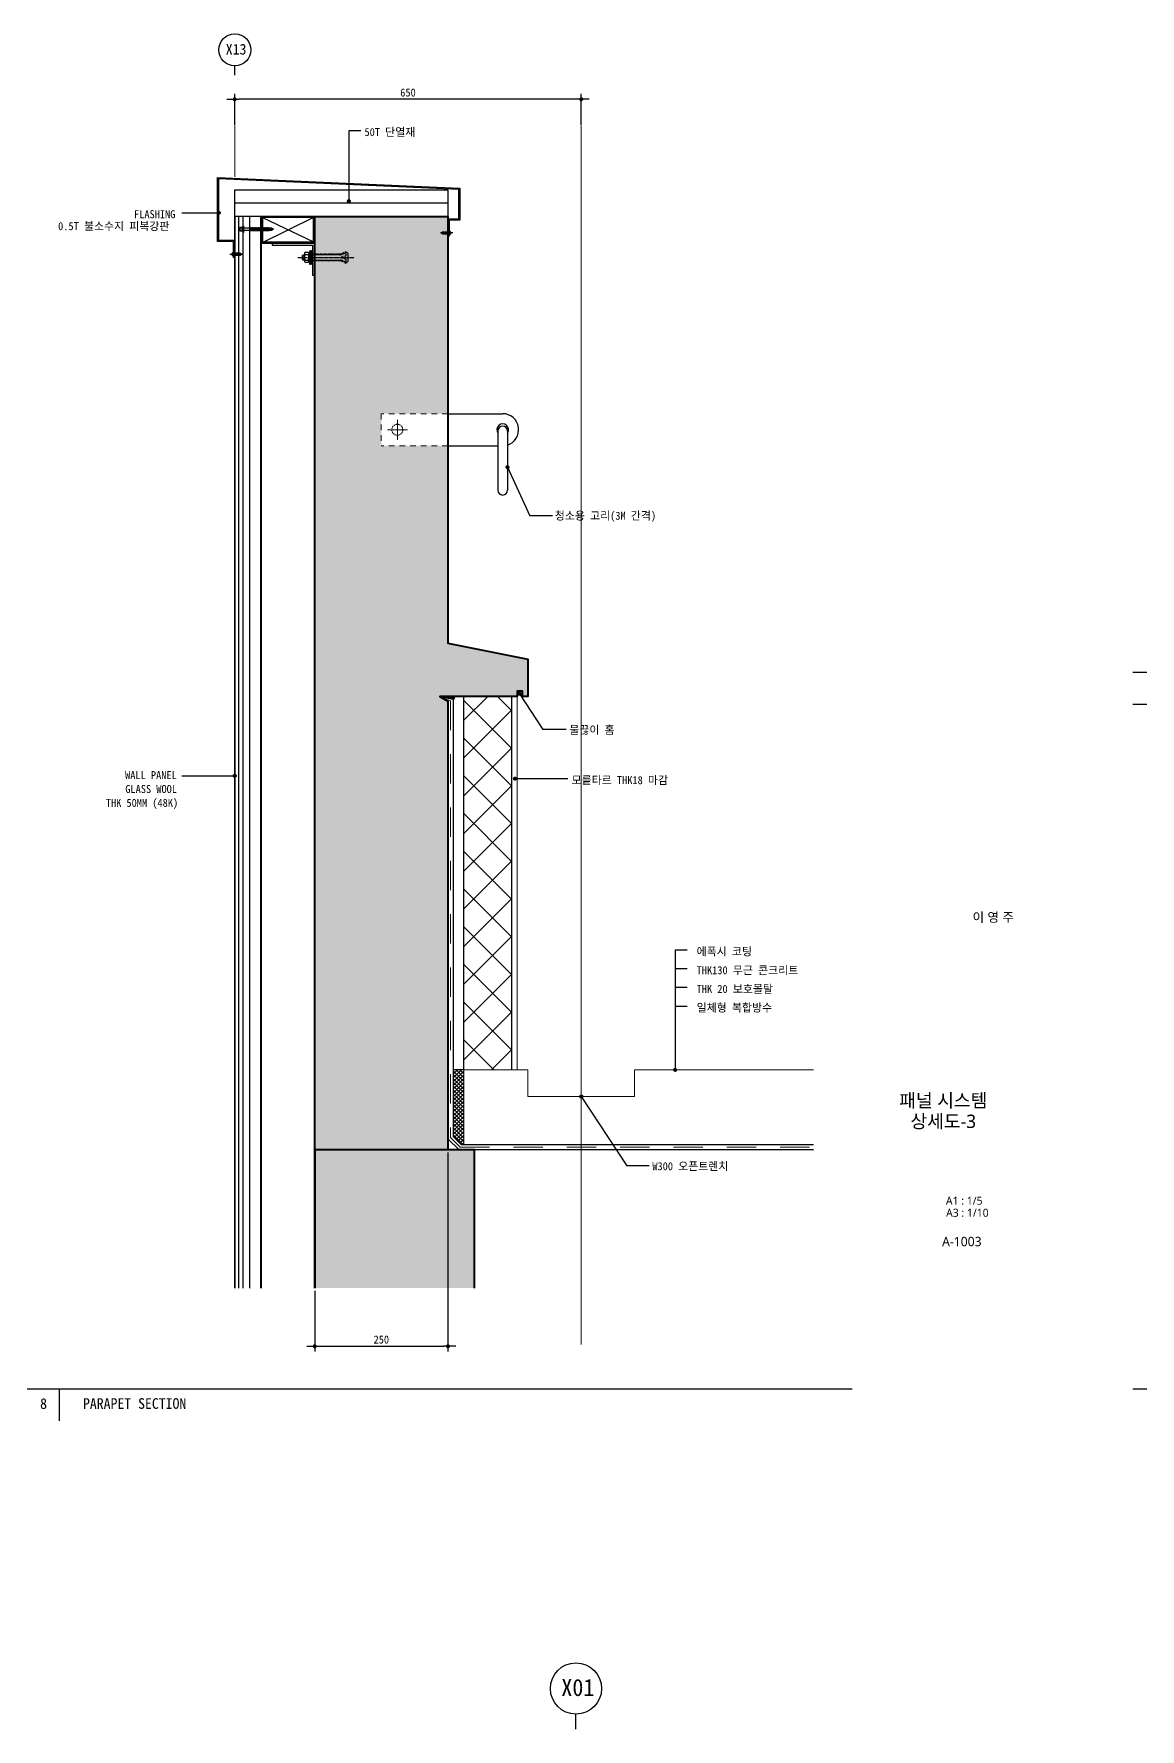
# Model space of a CAD drawing. Header units: millimetres. Extents: x 37538 to 66474, y -29175 to -20683.
# Drawn here: x 48076 to 50151, y -24022 to -20844 of the extents above; entities that cross this region are included whole.
import ezdxf
from ezdxf.enums import TextEntityAlignment as Align

# ---------------------------------------------------------------- set-up
doc = ezdxf.new("R2010")
doc.units = ezdxf.units.MM
doc.header["$MEASUREMENT"] = 0
for name, pattern in [('CEN', [62, 60, -1, 0, -1]), ('CENTER', [2, 1.25, -0.25, 0.25, -0.25]), ('HID', [2, 1.1, -0.9]), ('HIDDEN', [0.375, 0.25, -0.125]), ('HIDDEN2', [4.7625, 3.175, -1.5875])]:
    doc.linetypes.add(name, pattern=pattern)
doc.layers.get('0').update_dxf_attribs({"linetype": 'CONTINUOUS'})
for name, color, linetype, lineweight in [('A-AXIS-BUBL', 7, 'CONTINUOUS', 25), ('A-BORD-TEXT', 3, 'CONTINUOUS', 25), ('A-CNTL', 1, 'CEN', 15), ('A-CONC-LIN1', 2, 'CONTINUOUS', 40), ('A-DIMS', 7, 'CONTINUOUS', 25), ('A-ELEV-LIN2', 7, 'CONTINUOUS', 25), ('A-MKXS-LEAD', 7, 'CONTINUOUS', 25), ('A-MKXS-TEXT1', 3, 'CONTINUOUS', 25), ('A-WAXM-BLIC', 3, 'CONTINUOUS', 25), ('A-XXXX-FIN2', 6, 'CONTINUOUS', 20), ('A-XXXX-HID', 8, 'HIDDEN', 18), ('A-XXXX-TXT2', 3, 'CONTINUOUS', 25), ('A-XXXX-WAT1', 9, 'HID', 20)]:
    doc.layers.add(name, color=color, linetype=linetype, lineweight=lineweight)
for name, color, linetype in [('A-CONC-LIN2', 7, 'CONTINUOUS'), ('A-CONC-SOLD', 253, 'CEN'), ('A-DIM', 7, 'CONTINUOUS'), ('A-SYM1', 7, 'CONTINUOUS'), ('AA-부자재', 11, 'CONTINUOUS'), ('BOLT', 8, 'CONTINUOUS'), ('SCREW', 6, 'CONTINUOUS'), ('TEXT', 2, 'CONTINUOUS'), ('~부자재', 11, 'CONTINUOUS'), ('일람표BOX', 7, 'CONTINUOUS')]:
    doc.layers.add(name, color=color, linetype=linetype)
doc.layers.add('A-XXXX-NPLT', color=144, linetype='CONTINUOUS', lineweight=0, plot=False)
doc.styles.add('HY울릉도L', font='H2GTRE.TTF')
doc.styles.add('돋움', font='')
doc.styles.add('돋움체', font='')
doc.styles.add('맑은고딕', font='malgun.ttf')
doc.styles.get('돋움').set_extended_font_data('DotumChe')
doc.styles.get('돋움체').set_extended_font_data('DotumChe')
doc.linetypes.add('BATTING', pattern='A,0.00254,-2.54,[134,ltypeshp.shx,S=2.54,R=0,X=-2.54,Y=0],-5.08,[134,ltypeshp.shx,S=2.54,R=180,X=2.54,Y=0],-2.54', length=10.16254)
doc.dimstyles.new('CDIM', dxfattribs={"dimtxt": 3, "dimasz": 1.5, "dimexe": 2, "dimexo": 1, "dimgap": 1, "dimtad": 1, "dimdec": 0, "dimrnd": 0.5, "dimzin": 0, "dimdsep": 32, "dimlunit": 6, "dimtxsty": 'HY울릉도L', "dimblk1": '_CIDOT', "dimblk2": '_CIDOT', "dimsah": 1, "dimcen": 5.5, "dimclrd": 2, "dimclre": 2, "dimclrt": 7, "dimadec": 0, "dimazin": 0, "dimtfac": 1, "dimtdec": 0, "dimtix": 1, "dimtmove": 2, "dimatfit": 1, "dimldrblk": '_CIDOT', "dimfxl": 1, "dimtolj": 1, "dimtzin": 0, "dimlwd": -1, "dimarcsym": 0})

# ---------------------------------------------------------------- blocks, each defined once
blk = doc.blocks.new('An')
at = {"layer": 'BOLT'}
for p, q in [((7.1, 15.1), (-7.1, 15.1)), ((7.1, 6.8), (-7.1, 6.8)), ((-5, 17.4), (5, 17.4)), ((-3.3, 19.1), (-3.3, 15.1)), ((3.3, 19.1), (3.3, 15.1)), ((6.7, 15.1), (6.7, 15.1))]:
    blk.add_line(p, q, dxfattribs=at)
at = {"layer": 'BOLT', "linetype": 'CENTER'}
blk.add_line((0, 27.7), (0, -78.2), dxfattribs=at)
at = {"layer": 'BOLT'}
for points in [[(-12.7, 3.8), (-0.2, 2.2), (0, 3.8), (-12.5, 5.5)], [(12.5, 0), (12.5, 1.7), (-12.5, 1.7), (-12.5, 0)], [(12.5, 3.1), (0, 4.7), (0.2, 6.4), (12.7, 4.7)]]:
    blk.add_lwpolyline(points, close=True, dxfattribs=at)
at = {"layer": 'BOLT', "linetype": 'HIDDEN'}
blk.add_lwpolyline([(12.7, 4.7), (-12.5, 5.5), (-12.7, 3.8), (12.5, 3.1)], close=True, dxfattribs=at)
at = {"layer": 'BOLT', "linetype": 'HIDDEN2'}
blk.add_lwpolyline([(6.7, 0), (6.7, -51.2, 0.126377), (8.1, -56.8), (11.3, -62.5), (3.8, -62.5, -0.360473), (2.2, -61.1), (1, -54.8, 0.412222), (0, -54.2), (-0.2, -54.2, 0.360473), (-1, -54.8), (-2.2, -61.1, -0.360473), (-3.8, -62.5), (-11.3, -62.5), (-8.1, -56.8, 0.126377), (-6.7, -51.2), (-6.7, 0)], format="xyb", dxfattribs=at)
at = {"layer": 'BOLT', "linetype": 'CENTER'}
blk.add_lwpolyline([(-9.1, 14), (-9.1, 8, 0.57735), (-5, 8, 0.238157), (5, 8, 0.57735), (9.1, 8), (9.1, 14, 0.57735), (5, 14, 0.238157), (-5, 14, 0.57735)], format="xyb", close=True, dxfattribs=at)
at = {"layer": 'BOLT', "linetype": 'HIDDEN'}
blk.add_lwpolyline([(-5, 14), (-5, 0), (-5, -51.9, -0.095415), (-5.8, -56.3), (-8.6, -63.2, 0.530598), (-6.3, -66.7), (0, -66.7), (6.3, -66.7, 0.530598), (8.6, -63.2), (5.8, -56.3, -0.095415), (5, -51.9), (5, 0), (5, 14)], format="xyb", dxfattribs=at)
at = {"layer": 'BOLT'}
blk.add_lwpolyline([(-5, 14), (-5, 17.4), (-3.3, 19.1), (3.3, 19.1), (5, 17.4), (5, 14)], dxfattribs=at)
blk = doc.blocks.new('_CIDOT')
at = {"color": 0, "linetype": 'ByBlock'}
blk.add_line((2, 0), (-1, 0), dxfattribs=at)
at = {"color": 0, "linetype": 'ByBlock', "const_width": 0.5}
blk.add_lwpolyline([(-0.25, 0, 1), (0.25, 0, 1)], format="xyb", close=True, dxfattribs=at)
blk = doc.blocks.new('*D129')
at = {"layer": 'A-DIMS', "lineweight": -2, "transparency": 16777216}
for p, q in [((48453, -21014.4), (48453, -20956.5)), ((49103, -21014.4), (49103, -20956.5))]:
    blk.add_line(p, q, dxfattribs=at)
at = {"layer": 'A-DIMS', "transparency": 16777216}
blk.add_line((49095.5, -20966.5), (48460.5, -20966.5), dxfattribs=at)
at = {"layer": 'A-DIMS', "transparency": 16777216, "xscale": 7.5, "yscale": 7.5, "zscale": 7.5}
for p, rotation in [((48453, -20966.5), 179.9999999999417), ((49103, -20966.5), 359.9999999999417)]:
    blk.add_blockref('_CIDOT', p, dxfattribs=dict(at, rotation=rotation))
at = {"layer": 'A-DIMS', "color": 3, "transparency": 16777216, "insert": (48778, -20954), "char_height": 15, "attachment_point": 5, "style": '돋움체'}
blk.add_mtext('\\A1;650', dxfattribs=at)
blk = doc.blocks.new('ASDFADADS')
at = {"layer": 'A-SYM1', "color": 4}
for p, q in [((1706808.5, 469256.8), (1706800.5, 469256.8)), ((1706800.5, 469256.8), (1706800.5, 469255.8)), ((1706800.5, 469255.8), (1706808.5, 469255.8)), ((1706806.5, 469268.8), (1706802.5, 469268.8)), ((1706802.5, 469268.8), (1706802.5, 469256.8)), ((1706802.5, 469256.8), (1706806.5, 469256.8)), ((1706804.5, 469271.6), (1706803, 469269.8)), ((1706803, 469268.8), (1706803, 469269.8)), ((1706804.5, 469249.9), (1706804.5, 469273)), ((1706804.5, 469271.6), (1706806, 469269.8)), ((1706806, 469268.8), (1706806, 469269.8)), ((1706806.5, 469256.8), (1706806.5, 469268.8)), ((1706808.5, 469255.8), (1706808.5, 469256.8))]:
    blk.add_line(p, q, dxfattribs=at)
for centre, start, end in [((1706804.4, 469256), 184.1728, 273.6201), ((1706804.7, 469256), 266.3799, 355.8272)]:
    blk.add_arc(centre, 2.75, start, end, dxfattribs=at)
blk = doc.blocks.new('볼트75-1')
at = {"layer": 'AA-부자재'}
for p, q in [((186.7, 1544.6), (183.7, 1543.5)), ((183.7, 1543.5), (183.7, 1542.5)), ((199.7, 1543.5), (183.7, 1543.5)), ((199.7, 1542.5), (183.7, 1542.5)), ((195.5, 1525), (188.2, 1527.5)), ((188.7, 1525.8), (188.2, 1525.5)), ((188.2, 1525.5), (188.7, 1524.8)), ((195.5, 1523), (188.2, 1525.5)), ((194.7, 1525.8), (188.7, 1527.8)), ((188.7, 1526.8), (188.7, 1525.8)), ((194.7, 1523.8), (188.7, 1525.8)), ((189.2, 1551.6), (189.2, 1545.6)), ((194.2, 1545.6), (194.2, 1551.6)), ((196.7, 1544.6), (199.7, 1543.5)), ((199.7, 1543.5), (199.7, 1542.5)), ((188.7, 1523.8), (188.2, 1523.5)), ((188.2, 1523.5), (188.7, 1522.8)), ((195.5, 1521), (188.2, 1523.5)), ((188.7, 1521.8), (188.2, 1521.5)), ((188.2, 1521.5), (188.7, 1520.8)), ((195.5, 1519), (188.2, 1521.5)), ((188.7, 1519.8), (188.2, 1519.5)), ((188.2, 1519.5), (188.7, 1518.8)), ((195.5, 1517), (188.2, 1519.5)), ((188.7, 1517.8), (188.2, 1517.5)), ((188.2, 1517.5), (188.7, 1516.8)), ((195.5, 1515), (188.2, 1517.5)), ((188.7, 1515.8), (188.2, 1515.5)), ((188.2, 1515.5), (188.7, 1514.8)), ((195.5, 1513), (188.2, 1515.5)), ((188.7, 1513.8), (188.2, 1513.5)), ((188.2, 1513.5), (188.7, 1512.8)), ((195.5, 1511), (188.2, 1513.5)), ((188.7, 1511.8), (188.2, 1511.5)), ((188.2, 1511.5), (188.7, 1510.8)), ((195.5, 1509), (188.2, 1511.5)), ((188.7, 1509.8), (188.2, 1509.5)), ((188.2, 1509.5), (188.7, 1508.8)), ((195.5, 1507), (188.2, 1509.5)), ((188.7, 1507.8), (188.2, 1507.5)), ((188.2, 1507.5), (188.7, 1506.8)), ((195.5, 1505), (188.2, 1507.5)), ((188.7, 1505.8), (188.2, 1505.5)), ((188.2, 1505.5), (188.7, 1504.8)), ((195.5, 1503), (188.2, 1505.5)), ((188.7, 1503.8), (188.2, 1503.5)), ((195.5, 1501), (188.2, 1503.5)), ((188.2, 1503.5), (188.7, 1502.8)), ((188.7, 1501.8), (188.2, 1501.5)), ((195.5, 1499), (188.2, 1501.5)), ((188.2, 1501.5), (188.7, 1500.8)), ((188.7, 1499.8), (188.2, 1499.5)), ((195.5, 1497), (188.2, 1499.5)), ((188.2, 1499.5), (188.7, 1498.8)), ((188.7, 1497.8), (188.2, 1497.5)), ((188.2, 1497.5), (188.7, 1496.8)), ((195.5, 1495), (188.2, 1497.5)), ((188.7, 1495.8), (188.2, 1495.5)), ((188.2, 1495.5), (188.7, 1494.8)), ((195.5, 1493), (188.2, 1495.5)), ((188.7, 1493.8), (188.2, 1493.5)), ((188.2, 1493.5), (188.7, 1492.8)), ((195.5, 1491), (188.2, 1493.5)), ((188.7, 1491.8), (188.2, 1491.5)), ((188.2, 1491.5), (188.7, 1490.8)), ((195.5, 1489), (188.2, 1491.5)), ((188.7, 1489.8), (188.2, 1489.5)), ((195.5, 1487), (188.2, 1489.5)), ((188.2, 1489.5), (188.7, 1488.8)), ((188.7, 1487.8), (188.2, 1487.5)), ((188.2, 1487.5), (188.7, 1486.8)), ((195.5, 1485), (188.2, 1487.5)), ((188.7, 1485.8), (188.2, 1485.5)), ((188.2, 1485.5), (188.7, 1484.8)), ((195.5, 1483), (188.2, 1485.5)), ((188.7, 1483.8), (188.2, 1483.5)), ((188.2, 1483.5), (188.7, 1482.8)), ((195.5, 1481), (188.2, 1483.5)), ((188.7, 1524.8), (188.7, 1523.8)), ((194.7, 1522.7), (188.7, 1524.8)), ((194.7, 1521.8), (188.7, 1523.8)), ((188.7, 1522.8), (188.7, 1521.8)), ((194.7, 1520.7), (188.7, 1522.8)), ((194.7, 1519.8), (188.7, 1521.8)), ((188.7, 1520.8), (188.7, 1519.8)), ((194.7, 1518.7), (188.7, 1520.8)), ((194.7, 1517.8), (188.7, 1519.8)), ((188.7, 1518.8), (188.7, 1517.8)), ((194.7, 1516.7), (188.7, 1518.8)), ((194.7, 1515.8), (188.7, 1517.8)), ((188.7, 1516.8), (188.7, 1515.8)), ((194.7, 1514.7), (188.7, 1516.8)), ((194.7, 1513.8), (188.7, 1515.8)), ((194.7, 1512.7), (188.7, 1514.8)), ((188.7, 1514.8), (188.7, 1513.8)), ((194.7, 1511.8), (188.7, 1513.8)), ((188.7, 1512.8), (188.7, 1511.8)), ((194.7, 1510.7), (188.7, 1512.8)), ((194.7, 1509.8), (188.7, 1511.8)), ((188.7, 1510.8), (188.7, 1509.8)), ((194.7, 1508.7), (188.7, 1510.8)), ((194.7, 1507.8), (188.7, 1509.8)), ((188.7, 1508.8), (188.7, 1507.8)), ((194.7, 1506.7), (188.7, 1508.8)), ((194.7, 1505.8), (188.7, 1507.8)), ((188.7, 1506.8), (188.7, 1505.8)), ((194.7, 1504.7), (188.7, 1506.8)), ((194.7, 1503.8), (188.7, 1505.8)), ((194.7, 1502.7), (188.7, 1504.8)), ((188.7, 1504.8), (188.7, 1503.8)), ((194.7, 1501.8), (188.7, 1503.8)), ((194.7, 1500.7), (188.7, 1502.8)), ((188.7, 1502.8), (188.7, 1501.8)), ((194.7, 1499.8), (188.7, 1501.8)), ((194.7, 1498.7), (188.7, 1500.8)), ((188.7, 1500.8), (188.7, 1499.8)), ((194.7, 1497.8), (188.7, 1499.8)), ((194.7, 1496.7), (188.7, 1498.8)), ((188.7, 1498.8), (188.7, 1497.8)), ((194.7, 1495.8), (188.7, 1497.8)), ((188.7, 1496.8), (188.7, 1495.8)), ((194.7, 1494.7), (188.7, 1496.8)), ((194.7, 1493.8), (188.7, 1495.8)), ((188.7, 1494.8), (188.7, 1493.8)), ((194.7, 1492.7), (188.7, 1494.8)), ((194.7, 1491.8), (188.7, 1493.8)), ((188.7, 1492.8), (188.7, 1491.8)), ((194.7, 1490.7), (188.7, 1492.8)), ((194.7, 1489.8), (188.7, 1491.8)), ((194.7, 1488.7), (188.7, 1490.8)), ((188.7, 1490.8), (188.7, 1489.8)), ((194.7, 1487.8), (188.7, 1489.8)), ((188.7, 1488.8), (188.7, 1487.8)), ((194.7, 1486.7), (188.7, 1488.8)), ((194.7, 1485.8), (188.7, 1487.8)), ((188.7, 1486.8), (188.7, 1485.8)), ((194.7, 1484.7), (188.7, 1486.8)), ((194.7, 1483.8), (188.7, 1485.8)), ((188.7, 1484.8), (188.7, 1483.8)), ((194.7, 1482.7), (188.7, 1484.8)), ((194.7, 1481.8), (188.7, 1483.8)), ((194.7, 1524.7), (194.7, 1523.8)), ((194.7, 1523.8), (195.5, 1523)), ((195.5, 1523), (194.7, 1522.7)), ((194.7, 1522.7), (194.7, 1521.8)), ((194.7, 1521.8), (195.5, 1521)), ((195.5, 1521), (194.7, 1520.7)), ((194.7, 1520.7), (194.7, 1519.8)), ((194.7, 1519.8), (195.5, 1519)), ((195.5, 1519), (194.7, 1518.7)), ((194.7, 1518.7), (194.7, 1517.8)), ((194.7, 1517.8), (195.5, 1517)), ((195.5, 1517), (194.7, 1516.7)), ((194.7, 1516.7), (194.7, 1515.8)), ((194.7, 1515.8), (195.5, 1515)), ((195.5, 1515), (194.7, 1514.7)), ((194.7, 1514.7), (194.7, 1513.8)), ((194.7, 1513.8), (195.5, 1513)), ((195.5, 1513), (194.7, 1512.7)), ((194.7, 1512.7), (194.7, 1511.8)), ((194.7, 1511.8), (195.5, 1511)), ((195.5, 1511), (194.7, 1510.7)), ((194.7, 1510.7), (194.7, 1509.8)), ((194.7, 1509.8), (195.5, 1509)), ((195.5, 1509), (194.7, 1508.7)), ((194.7, 1508.7), (194.7, 1507.8)), ((194.7, 1507.8), (195.5, 1507)), ((195.5, 1507), (194.7, 1506.7)), ((194.7, 1506.7), (194.7, 1505.8)), ((194.7, 1505.8), (195.5, 1505)), ((195.5, 1505), (194.7, 1504.7)), ((194.7, 1504.7), (194.7, 1503.8)), ((194.7, 1503.8), (195.5, 1503)), ((195.5, 1503), (194.7, 1502.7)), ((194.7, 1502.7), (194.7, 1501.8)), ((194.7, 1501.8), (195.5, 1501)), ((195.5, 1501), (194.7, 1500.7)), ((194.7, 1500.7), (194.7, 1499.8)), ((194.7, 1499.8), (195.5, 1499)), ((195.5, 1499), (194.7, 1498.7)), ((194.7, 1498.7), (194.7, 1497.8)), ((194.7, 1497.8), (195.5, 1497)), ((195.5, 1497), (194.7, 1496.7)), ((194.7, 1496.7), (194.7, 1495.8)), ((194.7, 1495.8), (195.5, 1495)), ((195.5, 1495), (194.7, 1494.7)), ((194.7, 1494.7), (194.7, 1493.8)), ((194.7, 1493.8), (195.5, 1493)), ((195.5, 1493), (194.7, 1492.7)), ((194.7, 1492.7), (194.7, 1491.8)), ((194.7, 1491.8), (195.5, 1491)), ((195.5, 1491), (194.7, 1490.7)), ((194.7, 1490.7), (194.7, 1489.8)), ((194.7, 1489.8), (195.5, 1489)), ((195.5, 1489), (194.7, 1488.7)), ((194.7, 1488.7), (194.7, 1487.8)), ((194.7, 1487.8), (195.5, 1487)), ((195.5, 1487), (194.7, 1486.7)), ((194.7, 1486.7), (194.7, 1485.8)), ((194.7, 1485.8), (195.5, 1485)), ((195.5, 1485), (194.7, 1484.7)), ((194.7, 1484.7), (194.7, 1483.8)), ((194.7, 1483.8), (195.5, 1483)), ((195.5, 1483), (194.7, 1482.7)), ((188.7, 1481.8), (188.2, 1481.5)), ((188.2, 1481.5), (188.7, 1480.8)), ((195.5, 1479), (188.2, 1481.5)), ((188.7, 1482.8), (188.7, 1481.8)), ((194.7, 1480.7), (188.7, 1482.8)), ((194.7, 1479.8), (188.7, 1481.8)), ((194.7, 1478.7), (188.7, 1480.8)), ((188.7, 1480.8), (188.7, 1478.5)), ((194.7, 1482.7), (194.7, 1481.8)), ((194.7, 1481.8), (195.5, 1481)), ((195.5, 1481), (194.7, 1480.7)), ((194.7, 1480.7), (194.7, 1479.8)), ((194.7, 1479.8), (195.5, 1479)), ((195.5, 1479), (194.7, 1478.7)), ((194.7, 1478.7), (194.7, 1477.5))]:
    blk.add_line(p, q, dxfattribs=at)
blk.add_lwpolyline([(196.7, 1545.6), (196.7, 1544.6), (186.7, 1544.6), (186.7, 1545.6)], close=True, dxfattribs=at)
for points in [[(195.7, 1545.6), (195.7, 1551.6), (187.7, 1551.6), (187.7, 1545.6)], [(194.7, 1542.5), (194.7, 1525.8), (195.5, 1525), (194.7, 1524.7), (188.7, 1526.8), (188.2, 1527.5), (188.7, 1527.8), (188.7, 1542.5)], [(191.7, 1467.5), (190.7, 1476.5), (188.7, 1478.5), (190.7, 1479.5), (194.7, 1477.5)], [(194.7, 1477.5), (194.7, 1472.5), (191.7, 1467.5), (188.7, 1472.5), (188.7, 1478.5)]]:
    blk.add_lwpolyline(points, dxfattribs=at)
at = {"layer": 'SCREW', "color": 7}
blk.add_solid([(199.7, 1543.5), (183.7, 1543.5), (199.7, 1542.5), (183.7, 1542.5)], dxfattribs=at)
blk = doc.blocks.new('*D150')
at = {"layer": 'A-DIMS', "lineweight": -2, "transparency": 16777216}
for p, q in [((48853, -22941), (48853, -23314.1)), ((48603, -23200), (48603, -23314.1))]:
    blk.add_line(p, q, dxfattribs=at)
at = {"layer": 'A-DIMS', "transparency": 16777216}
blk.add_line((48610.5, -23304.1), (48845.5, -23304.1), dxfattribs=at)
at = {"layer": 'A-DIMS', "transparency": 16777216, "xscale": 7.5, "yscale": 7.5, "zscale": 7.5, "rotation": 180}
blk.add_blockref('_CIDOT', (48603, -23304.1), dxfattribs=at)
at = {"layer": 'A-DIMS', "transparency": 16777216, "xscale": 7.5, "yscale": 7.5, "zscale": 7.5}
blk.add_blockref('_CIDOT', (48853, -23304.1), dxfattribs=at)
at = {"layer": 'A-DIMS', "color": 3, "transparency": 16777216, "insert": (48728, -23291.6), "char_height": 15, "attachment_point": 5, "style": '돋움체'}
blk.add_mtext('\\A1;250', dxfattribs=at)

msp = doc.modelspace()

# ---------------------------------------------------------------- hatches: boundary and pattern name
at = {"layer": 'A-CONC-SOLD'}
h = msp.add_hatch(dxfattribs=at)
h.set_pattern_fill('블럭단면', color=256)
h.set_pattern_definition([(45, (-194959.4717, -267115.9704), (-0.7071067812, 0.7071067812), []), (135, (-194959.4717, -267115.9704), (-0.7071067812, -0.7071067812), [])])
h.paths.add_polyline_path([(48863, -22086), (48838, -22086), (48863, -22091, 1)])
h = msp.add_hatch(dxfattribs=at)
h.set_pattern_fill('블럭단면', color=256, scale=50)
h.set_pattern_definition([(45, (-106909.47, -261785.97), (-35.355339, 35.355339), []), (135, (-106909.47, -261785.97), (-35.355339, -35.355339), [])])
h.paths.add_polyline_path([(48883, -22786), (48973, -22786), (48973, -22086), (48883, -22086)])
h = msp.add_hatch(dxfattribs=at)
h.set_pattern_fill('블럭단면', color=256, scale=5)
h.set_pattern_definition([(45, (-106909.4717, -261785.9704), (-3.53553391, 3.53553391), []), (135, (-106909.4717, -261785.9704), (-3.53553391, -3.53553391), [])])
h.paths.add_polyline_path([(48863, -22911), (48878, -22926), (48883, -22926), (48883, -22786), (48863, -22786)])
at = {"layer": 'A-DIM'}
h = msp.add_hatch(color=253, dxfattribs=at)
h.dxf.hatch_style = 1
h.paths.add_polyline_path([(48853, -21186), (48603, -21186), (48603, -21236), (48603, -21296), (48603, -22936), (48853, -22936), (48853, -22095), (48838, -22086), (48983, -22086), (48983, -22076), (48993, -22076), (48993, -22086), (49003, -22086), (49003, -22016), (48853, -21986), (48853, -21616), (48728, -21616), (48728, -21556), (48853, -21556)])
h.paths.add_polyline_path([(48903, -22936), (48603, -22936), (48603, -23195), (48903, -23195)])
at = {"layer": 'A-MKXS-LEAD'}
h = msp.add_hatch(color=256, dxfattribs=at)
h.dxf.hatch_style = 1
h.paths.add_polyline_path([(48669.6, -21157.6, 1), (48664.4, -21157.6, 1)])
h = msp.add_hatch(color=256, dxfattribs=at)
h.dxf.hatch_style = 1
h.paths.add_polyline_path([(48425.7, -21179.2, 1), (48420.4, -21179.2, 1)])
h = msp.add_hatch(color=256, dxfattribs=at)
h.dxf.hatch_style = 1
h.paths.add_polyline_path([(48967.1, -21656, 1), (48961.9, -21656, 1)])
h = msp.add_hatch(color=256, dxfattribs=at)
h.dxf.hatch_style = 1
h.paths.add_polyline_path([(48989.9, -22081.1, 1), (48984.6, -22081.1, 1)])
h = msp.add_hatch(color=256, dxfattribs=at)
h.dxf.hatch_style = 1
h.paths.add_polyline_path([(48455.7, -22234.7, 1), (48450.4, -22234.7, 1)])
h = msp.add_hatch(color=256, dxfattribs=at)
h.dxf.hatch_style = 1
h.paths.add_polyline_path([(48976.1, -22240.1, -1), (48981.3, -22240.1, -1)])
h = msp.add_hatch(color=256, dxfattribs=at)
h.dxf.hatch_style = 1
h.paths.add_polyline_path([(49281.6, -22786, 1), (49276.4, -22786, 1)])
h = msp.add_hatch(color=256, dxfattribs=at)
h.dxf.hatch_style = 1
h.paths.add_polyline_path([(49105.7, -22836, 1), (49100.4, -22836, 1)])

# ---------------------------------------------------------------- linework, layer by layer
at = {"color": 4}
for p, q in [((48453, -23195), (48453, -21186)), ((48454, -23195), (48454, -21186)), ((48461, -23195), (48461, -21186)), ((48469, -23195), (48469, -21186)), ((48502, -23195), (48502, -21186)), ((48503, -23195), (48503, -21186))]:
    msp.add_line(p, q, dxfattribs=at)
at = {"color": 1}
for p, q in [((48600.7, -21188.3), (48503, -21236)), ((48505.3, -21188.3), (48600.7, -21233.7))]:
    msp.add_line(p, q, dxfattribs=at)
at = {"color": 4}
for points in [[(48453, -21136), (48853, -21136), (48853, -21186), (48453, -21186)], [(48503, -21236), (48603, -21236), (48603, -21186), (48503, -21186)], [(48505.3, -21233.7), (48600.7, -21233.7), (48600.7, -21188.3), (48505.3, -21188.3)], [(48603, -21296), (48603, -21236), (48523, -21236), (48523, -21240), (48599, -21240), (48599, -21296)]]:
    msp.add_lwpolyline(points, close=True, dxfattribs=at)
at = {"layer": 'A-AXIS-BUBL', "ltscale": 0.2}
for p, q in [((48453, -20921.5), (48453, -20904)), ((49092.5, -24021.7), (49092.5, -23993.7))]:
    msp.add_line(p, q, dxfattribs=at)
for centre, radius in [((48453.3, -20874), 30), ((49093, -23945.7), 48)]:
    msp.add_circle(centre, radius, dxfattribs=at)
at = {"layer": 'A-CNTL', "ltscale": 300}
for p, q in [((48453, -21016), (48453, -21112)), ((49103, -21016), (49103, -23301))]:
    msp.add_line(p, q, dxfattribs=at)
at = {"layer": 'A-CNTL', "ltscale": 10}
for p, q in [((48758.2, -21567.2), (48758.2, -21604.7)), ((48739.5, -21586), (48777, -21586))]:
    msp.add_line(p, q, dxfattribs=at)
at = {"layer": 'A-CONC-LIN1'}
for p, q in [((48603, -22936), (48603, -23195)), ((48903, -22936), (48603, -22936)), ((48903, -23195), (48903, -22936))]:
    msp.add_line(p, q, dxfattribs=at)
msp.add_lwpolyline([(48603, -23195), (48603, -21186), (48853, -21186), (48853, -21986), (49003, -22016), (49003, -22086), (48993, -22086), (48993, -22076), (48983, -22076), (48983, -22086), (48838, -22086), (48853, -22095), (48853, -22936)], dxfattribs=at)
at = {"layer": 'A-CONC-LIN2'}
msp.add_line((49538.5, -22936), (48903, -22936), dxfattribs=at)
for points in [[(48838, -22086), (48863, -22091), (48863, -22911), (48878, -22926), (49538.5, -22926)], [(48883, -22786), (48863, -22786)], [(48853, -22915.1), (48873.9, -22936)]]:
    msp.add_lwpolyline(points, dxfattribs=at)
at = {"layer": 'A-CONC-SOLD'}
msp.add_arc((48863, -22088.5), 2.5, 270, 90, dxfattribs=at)
at = {"layer": 'A-DIM', "color": 253, "linetype": 'BATTING', "ltscale": 2.3}
msp.add_lwpolyline([(48853, -21161), (48453, -21161)], dxfattribs=at)
at = {"layer": 'A-DIM', "color": 253, "linetype": 'BATTING', "ltscale": 0.045}
msp.add_lwpolyline([(48480.8, -21186), (48480.8, -23195)], dxfattribs=at)
at = {"layer": 'A-ELEV-LIN2'}
for p, q in [((48853, -21556), (48955.6, -21556)), ((48946.7, -21588.4), (48946.7, -21699.5)), ((48964.5, -21588.4), (48964.5, -21699.5)), ((48853, -21616), (48946.7, -21616))]:
    msp.add_line(p, q, dxfattribs=at)
for centre, radius, start, end in [((48955.6, -21586), 11, 323.7562, 216.2438), ((48955.6, -21586), 30, 287.2007, 90), ((48955.6, -21588.4), 8.87, 0, 180), ((48955.6, -21699.5), 8.87, 180, 0)]:
    msp.add_arc(centre, radius, start, end, dxfattribs=at)
at = {"layer": 'A-MKXS-LEAD'}
for p, q in [((48689.8, -21025.4), (48667, -21025.4)), ((48667, -21025.4), (48667, -21157.6)), ((48353.6, -21179.2), (48423, -21179.2)), ((48964.5, -21656), (49006.8, -21747.1)), ((49048.8, -21747.1), (49006.8, -21747.1)), ((48987.2, -22081.1), (49031.2, -22148.2)), ((49074.6, -22148.2), (49031.2, -22148.2)), ((48353.6, -22234.7), (48453, -22234.7)), ((49078.1, -22240.1), (48978.7, -22240.1)), ((49301.8, -22561.5), (49279, -22561.5)), ((49279, -22561.5), (49279, -22786)), ((49301.8, -22596.7), (49279, -22596.7)), ((49301.8, -22631.8), (49279, -22631.8)), ((49301.8, -22666.9), (49279, -22666.9)), ((49103, -22836), (49188.4, -22966.1)), ((49230.4, -22966.1), (49188.4, -22966.1))]:
    msp.add_line(p, q, dxfattribs=at)
at = {"layer": 'A-MKXS-LEAD', "const_width": 3.75}
for points in [[(48665.1, -21157.6, 1), (48668.9, -21157.6, 1)], [(48421.2, -21179.2, 1), (48424.9, -21179.2, 1)], [(48962.6, -21656, 1), (48966.4, -21656, 1)], [(48985.4, -22081.1, 1), (48989.1, -22081.1, 1)], [(48451.2, -22234.7, 1), (48454.9, -22234.7, 1)], [(48976.8, -22240.1, 1), (48980.6, -22240.1, 1)], [(49277.1, -22786, 1), (49280.9, -22786, 1)], [(49101.2, -22836, 1), (49104.9, -22836, 1)]]:
    msp.add_lwpolyline(points, format="xyb", close=True, dxfattribs=at)
at = {"layer": 'A-MKXS-LEAD'}
for centre in [(48667, -21157.6), (48423, -21179.2), (48964.5, -21656), (48987.2, -22081.1), (48453, -22234.7), (48978.7, -22240.1), (49279, -22786), (49103, -22836)]:
    msp.add_circle(centre, 2.63, dxfattribs=at)
at = {"layer": 'A-WAXM-BLIC'}
for points in [[(48883, -22786), (48883, -22086)], [(48973, -22786), (48973, -22086)]]:
    msp.add_lwpolyline(points, dxfattribs=at)
at = {"layer": 'A-XXXX-FIN2'}
msp.add_line((48983, -22086), (48983, -22786), dxfattribs=at)
msp.add_lwpolyline([(48883, -22926), (48883, -22786), (49003, -22786), (49003, -22836), (49203, -22836), (49203, -22786), (49538.5, -22786)], dxfattribs=at)
at = {"layer": 'A-XXXX-HID', "linetype": 'HID', "ltscale": 10}
for p, q in [((48853, -21556), (48728, -21556)), ((48728, -21556), (48728, -21616)), ((48853, -21616), (48728, -21616))]:
    msp.add_line(p, q, dxfattribs=at)
at = {"layer": 'A-XXXX-HID', "ltscale": 10}
msp.add_circle((48758, -21586), 10.3, dxfattribs=at)
at = {"layer": 'A-XXXX-NPLT'}
for p, q in [((48603, -23195), (48603, -22936)), ((48603, -22936), (49538.5, -22936))]:
    msp.add_line(p, q, dxfattribs=at)
at = {"layer": 'A-XXXX-WAT1', "ltscale": 50}
msp.add_lwpolyline([(48838, -22086), (48858, -22094), (48858, -22913), (48876, -22931), (49538.5, -22931)], dxfattribs=at)
at = {"layer": 'TEXT'}
for p, q in [((48421, -21233.2), (48421, -21113.2)), ((48421, -21113.2), (48875, -21133.2)), ((48423, -21231.2), (48423, -21115.2)), ((48423, -21115.2), (48873, -21135.2)), ((48873, -21135.2), (48873, -21191.2)), ((48875, -21133.2), (48875, -21193.2)), ((48873, -21191.2), (48853, -21191.2)), ((48853, -21191.2), (48853, -21223.2)), ((48875, -21193.2), (48855, -21193.2)), ((48855, -21193.2), (48855, -21223.2)), ((48855, -21223.2), (48853, -21223.2)), ((48451, -21233.2), (48421, -21233.2)), ((48453, -21231.2), (48423, -21231.2)), ((48451, -21263.2), (48451, -21233.2)), ((48453, -21263.2), (48453, -21231.2)), ((48453, -21263.2), (48451, -21263.2))]:
    msp.add_line(p, q, dxfattribs=at)
at = {"layer": '일람표BOX', "color": 6}
for p, q in [((50137.6, -22040.5), (53811.4, -22040.5)), ((50137.6, -22100.5), (53811.4, -22100.5)), ((45937.6, -23384), (49611.4, -23384)), ((48123.5, -23384), (48123.5, -23444)), ((50137.6, -23384), (53811.4, -23384))]:
    msp.add_line(p, q, dxfattribs=at)

# ---------------------------------------------------------------- block references
at = {"rotation": 90}
msp.add_blockref('An', (48599, -21263), dxfattribs=at)
at = {"layer": 'A-SYM1', "xscale": -1, "rotation": 90}
msp.add_blockref('ASDFADADS', (518111.8, 1685587.4), dxfattribs=at)
at = {"layer": 'A-SYM1', "rotation": 270}
msp.add_blockref('ASDFADADS', (-420805.8, 1685547.5), dxfattribs=at)
at = {"layer": '~부자재', "xscale": 0.75, "yscale": 0.75, "zscale": 0.75, "rotation": 90}
msp.add_blockref('볼트75-1', (49626.6, -21353.8), dxfattribs=at)

# ---------------------------------------------------------------- texts
at = {"layer": 'A-BORD-TEXT', "style": '맑은고딕'}
for s, height, p in [('이 영 주', 17.5, (49914.5, -22508.5)), ('A1 : 1/5', 15, (49855.6, -23038.7)), ('A3 : 1/10', 15, (49867.1, -23061.3))]:
    msp.add_text(s, height=height, dxfattribs=at).set_placement(p, align=Align.RIGHT)
for s, p in [('패널 시스템', (49782, -22843.4)), ('상세도-3', (49782, -22882.4))]:
    msp.add_text(s, height=25, dxfattribs=at).set_placement(p, align=Align.MIDDLE_CENTER)
msp.add_text('A-1003', height=17.5, dxfattribs=at).set_placement((49779.8, -23116.5))
at = {"layer": 'A-MKXS-TEXT1', "style": '돋움체'}
for s, p in [('50T 단열재', (48696.4, -21035.5)), ('0.5T 불소수지 피복강판', (48121.8, -21211.9)), ('FLASHING', (48264.2, -21189.5)), ('청소용 고리(3M 간격)', (49053.4, -21754.7)), ('물끊이 홈', (49080.5, -22156.2)), ('WALL PANEL', (48247.4, -22241)), ('모릍타르 THK18 마감', (49084.9, -22250.4)), ('GLASS WOOL ', (48247.8, -22267)), ('THK 50MM (48K) ', (48211.2, -22292.9)), ('에폭시 코팅', (49319.4, -22571.6)), ('THK130 무근 콘크리트', (49319.4, -22606.7)), ('THK 20 보호몰탈', (49319.4, -22641.8)), ('일체형 복합방수', (49319.4, -22676.9)), ('W300 오픈트렌치', (49236.3, -22974.1))]:
    msp.add_text(s, height=15, dxfattribs=at).set_placement(p)
at = {"layer": 'A-XXXX-TXT2', "ltscale": 0.2, "style": '돋움체'}
for s, height, p in [('X13', 20, (48455.6, -20872.9)), ('X01', 32, (49096.6, -23944))]:
    msp.add_text(s, height=height, dxfattribs=at).set_placement(p, align=Align.MIDDLE)
at = {"layer": 'A-XXXX-TXT2', "style": '돋움'}
for s, p in [('8', (48088, -23411.6)), ('PARAPET SECTION', (48168.4, -23411.4))]:
    msp.add_text(s, height=20, dxfattribs=at).set_placement(p, align=Align.MIDDLE_LEFT)

# ---------------------------------------------------------------- dimensions: what is measured, and where the dimension line sits
at = {"layer": 'A-DIMS'}
dim = msp.add_aligned_dim(p1=(49103, -21019.4), p2=(48453, -21019.4), distance=-52.9, dimstyle='CDIM', override={"dimscale": 5, "dimtxsty": '돋움체', "dimclrd": 256, "dimclre": 256, "dimclrt": 3}, dxfattribs=at)
dim.commit()
dim.dimension.update_dxf_attribs({"geometry": '*D129', "text_midpoint": (48778, -20954)})
dim = msp.add_linear_dim(base=(48853, -23304.1), p1=(48603, -23195), p2=(48853, -22936), dimstyle='CDIM', override={"dimscale": 5, "dimtxsty": '돋움체', "dimclrd": 256, "dimclre": 256, "dimclrt": 3}, dxfattribs=at)
dim.commit()
dim.dimension.update_dxf_attribs({"geometry": '*D150', "text_midpoint": (48728, -23291.6)})

doc.saveas('drawing.dxf')
